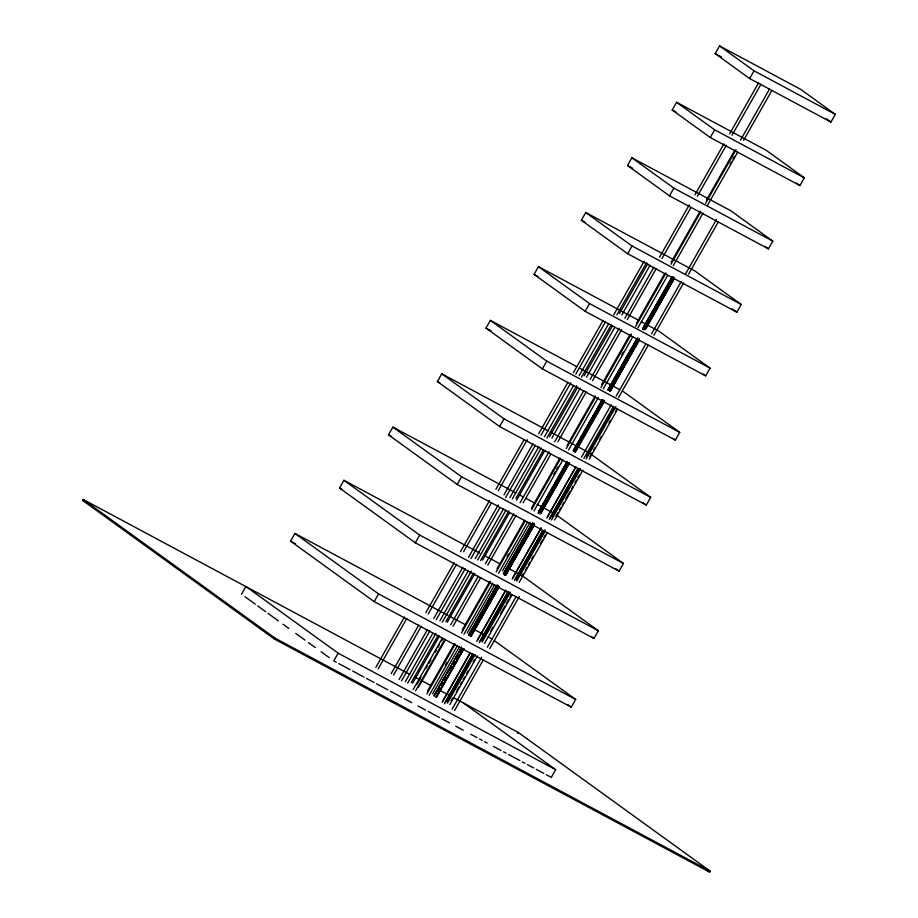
<?xml version="1.0" encoding="UTF-8"?>
<svg xmlns="http://www.w3.org/2000/svg" width="918" height="918" viewBox="0 0 918 918"><rect width="100%" height="100%" fill="white"/><g stroke="black" fill="none" stroke-linecap="round" stroke-linejoin="round"><path stroke-width="1.38" d="M497.728 585.604L469.477 635.371L497.82 585.661M504.785 573.165L533.048 523.398M539.405 512.198L567.657 462.431M574.014 451.231L602.977 400.225M608.623 390.265L637.585 339.258L608.542 390.207M498.084 585.81L469.832 635.577L498.187 585.868M504.441 574.611L532.692 524.844M539.761 512.405L568.012 462.638M574.37 451.438L603.333 400.432M608.978 390.471L637.941 339.465M456.762 659.422L458.174 656.932M470.188 635.784L497.728 587.256M504.797 574.817L533.048 525.05M568.368 462.833L540.117 512.6L568.552 462.936M574.725 451.645L603.688 400.627M609.334 390.678L638.297 339.66L609.242 390.62M643.954 329.711L673.617 277.454L643.897 329.688M436.153 697.072L463.67 648.533M470.727 636.082L498.244 587.543L470.727 636.048M505.302 575.093L534.23 524.063M540.587 512.864L568.804 463.085M575.161 451.874L603.378 402.095M609.736 390.896L639.364 338.616M645.01 328.667L673.938 277.638M453.354 697.577L518.268 732.461L710.119 871.136L709.568 872.1L274.539 639.135L82.7 500.459L83.24 499.495L409.83 674.397M241.514 594.21L245.898 586.487L338.18 653.191L555.688 769.674L551.305 777.397L546.279 774.7M494.377 640.684L575.678 699.447L571.294 707.17L374.177 601.611L290.547 541.161L294.93 533.438L447.823 615.312M508.721 568.552L522.56 575.965L598.341 630.746L593.957 638.469L415.326 542.802L339.534 488.02L343.917 480.298L479.781 553.061M557.065 515.446L623.46 563.445L619.076 571.157L457.187 484.463L388.498 434.822L392.881 427.099L515.87 492.966M274.539 639.135L275.09 638.171L83.24 499.495M550.846 432.24L588.461 452.39L650.701 497.372L646.318 505.095L499.61 426.526L437.37 381.532L441.753 373.821L548.333 430.898M623.311 391.573L679.71 432.355L675.327 440.066L542.377 368.875L485.966 328.093L490.35 320.382L576.894 366.73M641.361 321.77L658.929 331.18L710.05 368.129L705.667 375.852L585.179 311.328L534.058 274.379L538.441 266.656L638.848 320.428M581.346 220.24L585.73 212.517L694.926 270.994L741.251 304.478L736.856 312.2L627.671 253.724L581.346 220.24L585.11 222.248M338.18 653.191L333.785 660.914L336.309 662.257M374.177 601.611L378.56 593.889L294.93 533.438M627.499 165.504L631.882 157.781L730.843 210.773L772.818 241.124L768.435 248.847L669.486 195.855L627.499 165.504L632.513 168.189M415.326 542.802L419.71 535.079L343.917 480.298M457.187 484.463L461.57 476.752L392.881 427.099M672.205 110.022L676.589 102.3L766.266 150.322L804.317 177.828L799.934 185.539L710.257 137.516L672.205 110.022L675.992 112.042M499.61 426.526L503.993 418.815L441.753 373.821M715.168 53.623L719.551 45.9L800.817 89.425L835.3 114.348L830.916 122.06L749.65 78.546L715.168 53.623L721.422 56.962M542.377 368.875L546.761 361.153L490.35 320.382M375.829 667.386L404.459 616.976M378.227 668.74L406.858 618.342M585.179 311.328L589.563 303.606L538.441 266.656M627.671 253.724L632.054 246.001L585.73 212.517M391.171 673.663L418.757 625.112M425.837 612.65L454.123 562.849M460.492 551.638L489.501 500.585M495.858 489.386L524.155 439.573M393.57 675.028L421.155 626.466M428.236 614.016L456.533 564.214M463.601 551.752L491.187 503.202M498.256 490.74L527.265 439.688M669.486 195.855L673.869 188.133L631.882 157.781M399.101 679.515L427.432 629.633M433.812 618.411L462.856 567.278M468.524 557.306L498.279 504.923M503.948 494.951L532.991 443.819M538.659 433.847L567.703 382.714M573.371 372.742L603.126 320.359M401.499 680.869L429.831 630.987M436.211 619.765L465.254 568.632M470.923 558.66L499.966 507.528M505.634 497.556L535.389 445.184M541.058 435.201L570.812 382.829M575.77 374.096L605.524 321.725M710.257 137.516L714.64 129.805L676.589 102.3M405.297 681.741L432.86 633.225M439.917 620.786L468.191 571.019M475.26 558.58L503.523 508.824M509.88 497.625L538.855 446.618M544.512 436.67L573.486 385.663M579.143 375.714L608.818 323.469M613.763 314.759L644.161 261.263M749.65 78.546L754.034 70.824L719.551 45.9M407.695 683.095L435.958 633.34M442.327 622.14L471.301 571.134M477.658 559.946L505.921 510.178M512.278 498.99L541.253 447.984M546.91 438.035L576.596 385.778M581.542 377.069L611.216 324.823M616.873 314.874L646.559 262.628M549.48 436.738L577.755 386.983M584.112 375.783L612.375 326.028M619.443 313.589L647.706 263.822M411.23 682.648L438.104 635.336M445.884 621.635L473.47 573.073M480.55 560.623L508.836 510.821M515.916 498.371L543.502 449.809M412.664 683.164L439.515 635.899M447.296 622.209L474.847 573.693M482.627 560.014L509.479 512.737M516.547 500.299L544.81 450.543M551.879 438.104L580.153 388.337M586.51 377.149L614.773 327.382M621.842 314.943L650.116 265.187M413.146 689.533L442.476 637.907M416.738 684.61L420.995 677.14M425.941 668.419L427.363 665.929M428.775 663.427L430.898 659.698M435.143 652.216L436.566 649.726M437.978 647.236L439.389 644.746M441.512 641.005L442.935 638.515M450.715 624.802L478.324 576.206M485.404 563.744L513.713 513.908M520.093 502.697L549.113 451.599M554.77 441.638L583.791 390.552M590.171 379.329L619.191 328.242M624.848 318.282L653.868 267.184M659.537 257.224L689.269 204.886M694.926 194.914L723.946 143.828M729.615 133.867L758.635 82.769M415.544 690.898L444.874 639.261M418.436 687.215L445.333 639.869M453.113 626.168L480.722 577.571M487.802 565.109L516.123 515.262M523.191 502.8L550.8 454.215M557.88 441.753L586.189 391.906M592.569 380.695L621.589 329.608M627.246 319.636L656.267 268.549M661.935 258.578L690.956 207.491M697.324 196.28L726.345 145.193M732.013 135.221L761.033 84.135M427.604 690.944L454.502 643.598M462.282 629.886L489.891 581.289M496.971 568.839L524.58 520.242M531.66 507.78L559.969 457.933M567.049 445.471L595.357 395.635M601.738 384.424L630.046 334.577M636.415 323.365L664.735 273.518M671.104 262.307L700.124 211.22M706.493 200.009L734.813 150.162M740.47 140.19L769.491 89.103M426.881 693.951L455.179 644.126M461.547 632.927L490.556 581.851M496.225 571.891L525.234 520.827M531.602 509.616L560.611 458.552M566.268 448.581L595.277 397.517M600.934 387.557L631.366 334.003M635.612 326.521L666.032 272.967M670.989 264.246L700.698 211.943M705.655 203.222L736.075 149.657M445.574 664.896L446.986 662.406M507.161 556.492L508.572 553.99M553.875 474.25L555.287 471.76M556.71 469.259L558.121 466.769M621.83 354.623L623.242 352.133M730.131 163.989L731.543 161.488M732.966 158.998L734.377 156.508M743.58 140.305L771.889 90.469M429.28 695.305L457.485 645.4M463.934 634.269L492.863 583.125M498.6 573.234L527.529 522.101M533.966 510.947L562.906 459.826M568.621 449.9L598.284 397.551M603.275 388.865L632.95 336.516M637.941 327.829L667.627 275.48M673.307 265.543L703.004 213.206M707.25 205.747L737.67 152.181M432.63 693.905L459.47 646.662M467.239 632.984L494.791 584.491M502.559 570.812L530.099 522.331M468.662 634.866L496.936 585.099L468.731 634.866M531.579 524.144L503.305 573.911L531.637 524.201M538.648 511.705L566.922 461.949M573.291 450.749L602.265 399.755M636.908 338.799L607.923 389.794L637.035 338.903M672.251 276.593L643.266 327.6L672.401 276.72M538.694 511.716L567.003 462.018M573.314 450.761L602.369 399.835L573.486 450.899M434.306 695.993L439.252 687.284M440.663 684.794L442.086 682.315M443.486 679.813L445.62 676.096M447.02 673.594L451.277 666.147M452.677 663.645L454.089 661.155M456.2 657.426L457.646 654.947M459.034 652.446L461.18 648.728M468.926 635.026L497.246 585.305M504.246 572.821L532.601 523.122M538.166 513.105L567.244 462.179M608.106 389.943L637.78 337.686M642.726 328.977L672.607 276.857L642.944 329.114M497.418 585.409L469.155 635.176L496.787 586.705M504.475 572.97L532.738 523.203M538.384 513.254L567.347 462.247M573.704 451.048L601.967 401.281M608.324 390.081L637.287 339.075M504.567 573.027L532.865 523.283M539.222 512.083L567.519 462.339M573.876 451.151L602.885 400.156M504.189 574.473L533.197 523.478M539.554 512.29L567.852 462.546M574.22 451.358L603.218 400.363M608.886 390.414L637.884 339.43M504.544 574.679L532.842 524.935M539.922 512.496L568.208 462.752M574.576 451.553L603.585 400.569M451.14 669.383L452.551 666.904M456.797 659.434L458.92 655.704M470.234 635.807L497.82 587.302M505.6 573.624L533.186 525.119M574.909 451.748L603.906 400.753M609.575 390.804L638.572 339.809M644.929 328.621L673.938 277.626M436.061 696.991L462.947 649.726M505.393 575.116L534.391 524.132M540.048 514.183L569.057 463.188M575.425 452L604.618 401.097M610.08 391.057L639.089 340.073M436.36 697.152L463.923 648.636L436.486 697.187M470.98 636.185L498.543 587.669M505.6 575.23L534.574 524.224L505.726 575.276M540.931 513.024L569.194 463.257M610.172 391.102L639.135 340.096M471.106 636.231L499.289 586.441M541.058 513.082L569.275 463.303M610.309 391.16L639.261 340.153M645.641 328.965L673.904 279.198M442.751 701.042L470.337 652.48M477.417 640.03L505.715 590.228M512.783 577.778L541.081 527.965M547.449 516.765L575.735 466.952M442.189 702.373L470.475 652.572M476.832 641.372L505.829 590.331M512.198 579.132L541.184 528.091M546.841 518.131L575.838 467.09M581.496 457.13L611.204 404.849M616.15 396.14L645.847 343.848M651.505 333.9L681.213 281.608M685.448 274.138L716.568 219.368M445.15 702.408L472.747 653.845M479.816 641.395L508.113 591.582M515.182 579.132L542.767 530.57M549.848 518.119L578.133 468.318M444.587 703.727L472.873 653.937M479.23 642.738L508.228 591.697M514.596 580.486L542.882 530.696M549.251 519.496L578.237 468.455M583.894 458.495L613.603 406.215M618.548 397.494L648.246 345.214M653.903 335.254L683.612 282.974M688.557 274.252L718.255 221.972M447.318 701.868L474.227 654.511M482.019 640.81L509.628 592.202M516.708 579.74L545.028 529.881M552.108 517.419L579.717 468.823M586.797 456.349L614.406 407.753M447.399 703.188L475.008 654.58M482.088 642.118L510.408 592.259M516.777 581.048L545.097 531.201M551.466 519.978L580.497 468.88M586.154 458.908L615.898 406.571M451.14 700.744L452.551 698.242M456.797 690.772L458.931 687.031M460.343 684.541L461.754 682.051M463.177 679.55L464.588 677.059M466.711 673.319L468.134 670.828M473.091 662.107L474.503 659.617M490.786 630.953L492.909 627.212M500.7 613.499L504.946 606.018M506.357 603.528L508.48 599.787M509.903 597.297L511.315 594.807M521.94 576.114L523.352 573.624M525.475 569.883L526.898 567.393M528.309 564.891L529.72 562.401M531.843 558.66L533.266 556.17M540.346 543.708L542.469 539.968M543.881 537.478L545.303 534.987M555.918 516.295L558.041 512.554M559.464 510.064L560.875 507.562M562.298 505.072L563.709 502.582M565.832 498.841L570.078 491.359M571.501 488.869L572.912 486.379M575.035 482.639L576.447 480.148M577.87 477.658L579.281 475.157M589.907 456.464L592.03 452.723M593.441 450.233L594.864 447.743M599.821 439.022L601.233 436.532M609.024 422.819L610.436 420.329M615.393 411.597L616.804 409.107M449.797 704.542L477.406 655.934M484.486 643.472L512.095 594.864M519.175 582.402L547.495 532.555M554.575 520.093L582.896 470.245M589.264 459.023L617.585 409.176M452.104 709.235L481.686 657.162M487.32 647.247L516.191 596.425M454.513 710.589L483.384 659.767M489.719 648.613L519.301 596.539M517.729 733.425L518.268 732.461M754.034 70.824L835.3 114.348M714.64 129.805L804.317 177.828M673.869 188.133L772.818 241.124M632.054 246.001L741.251 304.478M589.563 303.606L710.05 368.129M534.058 274.379L537.822 276.398M579.407 368.072L610.768 384.86M613.27 386.203L619.547 389.565M485.966 328.093L490.981 330.778M546.761 361.153L679.71 432.355M437.37 381.532L439.871 382.886M503.993 418.815L650.701 497.372M519.634 494.974L523.398 496.994M525.911 498.336L534.701 503.041M537.202 504.384L554.77 513.793M388.498 434.822L391.011 436.165M461.57 476.752L623.46 563.445M484.819 555.757L499.92 563.836M339.534 488.02L342.047 489.363M419.71 535.079L598.341 630.746M450.359 616.666L465.518 624.791M474.365 629.53L485.737 635.612M488.261 636.966L492.059 638.997M290.547 541.161L295.607 543.869M378.56 593.889L575.678 699.447M414.879 677.094L419.916 679.79M421.913 680.754L430.714 685.459M440.778 690.852L450.841 696.234M82.7 500.459L87.738 503.156M338.822 663.599L350.137 669.658M352.65 671.012L363.964 677.071M366.477 678.413L374.028 682.453M376.541 683.807L387.855 689.866M390.368 691.208L401.682 697.267M404.195 698.621L411.746 702.66M418.034 706.022L425.573 710.062M428.086 711.404L439.401 717.474M441.914 718.817L449.464 722.856M455.753 726.218L463.292 730.258M470.842 734.297L477.119 737.67M479.632 739.013L482.157 740.367M484.67 741.71L487.183 743.052M493.471 746.426L501.01 750.465M503.523 751.808L506.036 753.15M508.561 754.504L519.875 760.563M522.388 761.906L524.901 763.26M527.414 764.602L533.702 767.964M536.215 769.318L543.766 773.358M275.09 638.171L710.119 871.136M826.315 118.743L830.916 122.06M796.468 183.038L799.934 185.539M765.038 246.38L768.435 248.847M732.231 308.85L736.856 312.2M703.337 374.177L705.667 375.852M673.032 438.402L675.327 440.066M642.864 502.594L646.318 505.095M615.634 568.678L619.076 571.157M591.662 636.805L593.957 638.469M567.817 704.657L571.294 707.17M706.103 869.598L709.568 872.1M463.406 702.97L555.688 769.674M244.968 596.711L255.353 604.205M257.66 605.88L265.738 611.709M268.045 613.385L278.418 620.889M283.031 624.217L288.803 628.394M295.722 633.397L304.948 640.064M308.414 642.566L315.333 647.569M321.105 651.734L329.172 657.575M672.194 278.292L643.243 329.298L672.194 278.28M673.261 277.247L643.587 329.505L673.25 277.247M439.814 689.28L438.402 691.77L439.825 689.28M443.337 683.061L441.925 685.551L443.36 683.061M446.171 678.081L444.76 680.571L446.182 678.092M455.351 661.901L453.94 664.391L455.385 661.924M461.708 650.713L460.297 653.203L461.743 650.736M461.593 647.305L434.03 695.821L461.616 647.316M674.455 277.89L645.457 328.885L674.455 277.89"/></g></svg>
